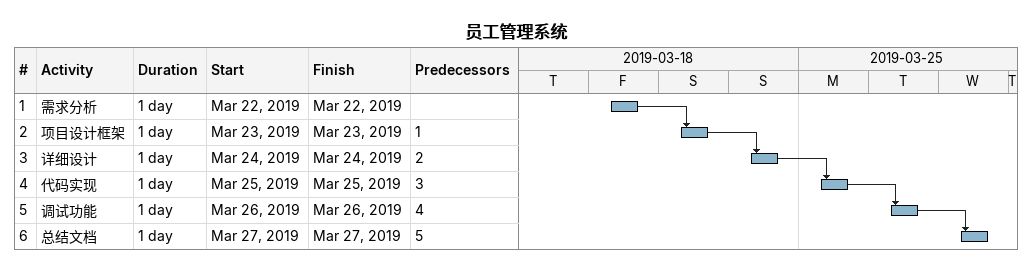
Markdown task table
员工管理系统

| ID | Task | Duration | Start | Finish | Predecessors |
|---|---|---|---|---|---|
| 1 | 需求分析 | 1d | 2019-03-22 | 2019-03-22 |  |
| 2 | 项目设计框架 | 1d | 2019-03-23 | 2019-03-23 | 1 |
| 3 | 详细设计 | 1d | 2019-03-24 | 2019-03-24 | 2 |
| 4 | 代码实现 | 1d | 2019-03-25 | 2019-03-25 | 3 |
| 5 | 调试功能 | 1d | 2019-03-26 | 2019-03-26 | 4 |
| 6 | 总结文档 | 1d | 2019-03-27 | 2019-03-27 | 5 |
